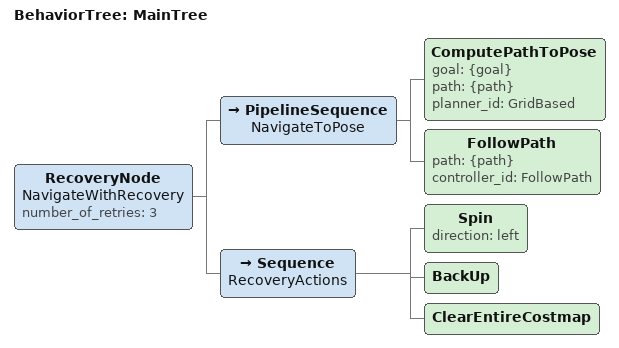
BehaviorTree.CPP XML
<root main_tree_to_execute="MainTree">
  <BehaviorTree ID="MainTree">
    <RecoveryNode name="NavigateWithRecovery" number_of_retries="3">
      <PipelineSequence name="NavigateToPose">
        <ComputePathToPose goal="{goal}" path="{path}" planner_id="GridBased"/>
        <FollowPath path="{path}" controller_id="FollowPath"/>
      </PipelineSequence>
      <Sequence name="RecoveryActions">
        <Spin direction="left" />
        <BackUp />
        <ClearEntireCostmap />
      </Sequence>
    </RecoveryNode>
  </BehaviorTree>
</root>
